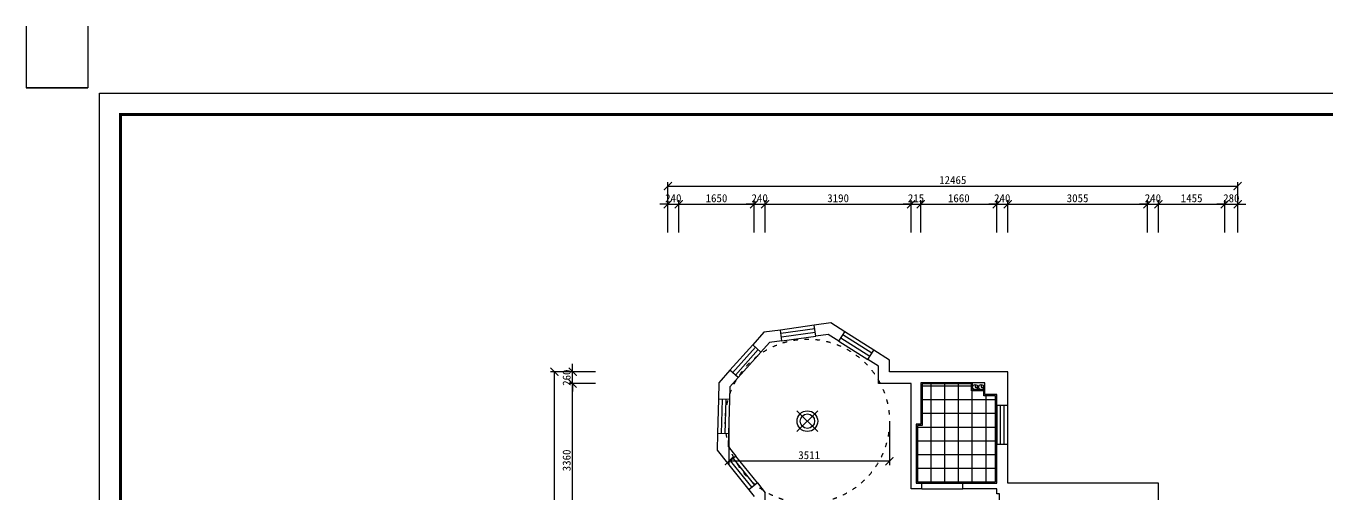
# Model space of a CAD drawing. Header units: millimetres. Extents: x -1705246 to 222838, y -3231245 to 126310.
# Drawn here: x 54770 to 83225, y 8510 to 18750 of the extents above; entities that cross this region are included whole.
import ezdxf

# ---------------------------------------------------------------- set-up
doc = ezdxf.new("R2010")
doc.units = ezdxf.units.MM
doc.header["$PDMODE"] = 35
doc.linetypes.add('ACAD_ISO03W100', pattern=[30, 12, -18])
for name, color, linetype in [('0-01图框模板说明', 2, 'Continuous'), ('0-02图框细线', 136, 'Continuous'), ('250', 250, 'Continuous'), ('天花', 2, 'Continuous')]:
    doc.layers.add(name, color=color, linetype=linetype)
doc.layers.add('Z not print', color=8, linetype='Continuous', plot=False)
doc.styles.get("Standard").update_dxf_attribs({"font": ''})
doc.styles.get('Standard').set_extended_font_data('SimSun')
doc.dimstyles.new('ISO-25', dxfattribs={"dimscale": 70, "dimtxt": 2.5, "dimasz": 2.5, "dimexe": 1.25, "dimexo": 0.625, "dimtad": 1, "dimdec": 0, "dimtxsty": 'Standard', "dimblk": 'ARCHTICK', "dimcen": 2.5, "dimclrd": 251, "dimclre": 251, "dimclrt": 3, "dimadec": 0, "dimazin": 0, "dimtfac": 1, "dimtdec": 0, "dimtix": 1, "dimtmove": 2, "dimatfit": 3, "dimfxl": 1, "dimarcsym": 0})

# ---------------------------------------------------------------- blocks, each defined once
blk = doc.blocks.new('_ArchTick')
at = {"color": 0, "linetype": 'ByBlock', "const_width": 0.15}
blk.add_lwpolyline([(-0.5, -0.5), (0.5, 0.5)], dxfattribs=at)
blk = doc.blocks.new('*D841')
at = {"color": 251, "lineweight": -2}
for p, q in [((67229, 10925), (66639, 10925)), ((66726, 7565), (66726, 10925)), ((67229, 7565), (66639, 7565))]:
    blk.add_line(p, q, dxfattribs=at)
at = {"layer": 'Defpoints', "color": 0}
for p in [(66726, 10925), (67273, 10925), (67273, 7565)]:
    blk.add_point(p, dxfattribs=at)
at = {"color": 251, "lineweight": -2, "xscale": 175, "yscale": 175, "zscale": 175}
for p, rotation in [((66726, 10925), 90), ((66726, 7565), 270)]:
    blk.add_blockref('_ArchTick', p, dxfattribs=dict(at, rotation=rotation))
at = {"color": 3, "insert": (66595, 9245), "char_height": 175, "attachment_point": 5, "rotation": 90}
blk.add_mtext('3360', dxfattribs=at)
blk = doc.blocks.new('*D842')
at = {"color": 251, "lineweight": -2}
for p, q in [((67229, 11185), (66639, 11185)), ((66726, 11185), (66726, 11360)), ((66726, 10925), (66726, 11185)), ((67229, 10925), (66639, 10925)), ((66726, 10925), (66726, 10750))]:
    blk.add_line(p, q, dxfattribs=at)
at = {"layer": 'Defpoints', "color": 0}
for p in [(66726, 11185), (67273, 11185), (67273, 10925)]:
    blk.add_point(p, dxfattribs=at)
at = {"color": 251, "lineweight": -2, "xscale": 175, "yscale": 175, "zscale": 175}
for p, rotation in [((66726, 11185), 270), ((66726, 10925), 90)]:
    blk.add_blockref('_ArchTick', p, dxfattribs=dict(at, rotation=rotation))
at = {"color": 3, "insert": (66595, 11055), "char_height": 175, "attachment_point": 5, "rotation": 90}
blk.add_mtext('260', dxfattribs=at)
blk = doc.blocks.new('*D863')
at = {"color": 251, "lineweight": -2}
for p, q in [((68807, 14850), (68632, 14850)), ((68807, 14230), (68807, 14938)), ((68807, 14850), (69047, 14850)), ((69047, 14230), (69047, 14938)), ((69047, 14850), (69222, 14850))]:
    blk.add_line(p, q, dxfattribs=at)
at = {"layer": 'Defpoints', "color": 0}
for p in [(69047, 14850), (68807, 14186), (69047, 14186)]:
    blk.add_point(p, dxfattribs=at)
at = {"color": 251, "lineweight": -2, "xscale": 175, "yscale": 175, "zscale": 175}
blk.add_blockref('_ArchTick', (68807, 14850), dxfattribs=at)
at = {"color": 251, "lineweight": -2, "xscale": 175, "yscale": 175, "zscale": 175, "rotation": 180}
blk.add_blockref('_ArchTick', (69047, 14850), dxfattribs=at)
at = {"color": 3, "insert": (68927, 14981), "char_height": 175, "attachment_point": 5}
blk.add_mtext('240', dxfattribs=at)
blk = doc.blocks.new('*D864')
at = {"color": 251, "lineweight": -2}
for p, q in [((69047, 14230), (69047, 14938)), ((69047, 14850), (70697, 14850)), ((70697, 14230), (70697, 14938))]:
    blk.add_line(p, q, dxfattribs=at)
at = {"layer": 'Defpoints', "color": 0}
for p in [(70697, 14850), (69047, 14186), (70697, 14186)]:
    blk.add_point(p, dxfattribs=at)
at = {"color": 251, "lineweight": -2, "xscale": 175, "yscale": 175, "zscale": 175, "rotation": 180}
blk.add_blockref('_ArchTick', (69047, 14850), dxfattribs=at)
at = {"color": 251, "lineweight": -2, "xscale": 175, "yscale": 175, "zscale": 175}
blk.add_blockref('_ArchTick', (70697, 14850), dxfattribs=at)
at = {"color": 3, "insert": (69872, 14981), "char_height": 175, "attachment_point": 5}
blk.add_mtext('1650', dxfattribs=at)
blk = doc.blocks.new('*D865')
at = {"color": 251, "lineweight": -2}
for p, q in [((70697, 14850), (70522, 14850)), ((70697, 14230), (70697, 14938)), ((70697, 14850), (70937, 14850)), ((70937, 14230), (70937, 14938)), ((70937, 14850), (71112, 14850))]:
    blk.add_line(p, q, dxfattribs=at)
at = {"layer": 'Defpoints', "color": 0}
for p in [(70937, 14850), (70697, 14186), (70937, 14186)]:
    blk.add_point(p, dxfattribs=at)
at = {"color": 251, "lineweight": -2, "xscale": 175, "yscale": 175, "zscale": 175}
blk.add_blockref('_ArchTick', (70697, 14850), dxfattribs=at)
at = {"color": 251, "lineweight": -2, "xscale": 175, "yscale": 175, "zscale": 175, "rotation": 180}
blk.add_blockref('_ArchTick', (70937, 14850), dxfattribs=at)
at = {"color": 3, "insert": (70817, 14981), "char_height": 175, "attachment_point": 5}
blk.add_mtext('240', dxfattribs=at)
blk = doc.blocks.new('*D866')
at = {"color": 251, "lineweight": -2}
for p, q in [((70937, 14230), (70937, 14938)), ((70937, 14850), (74127, 14850)), ((74127, 14230), (74127, 14938))]:
    blk.add_line(p, q, dxfattribs=at)
at = {"layer": 'Defpoints', "color": 0}
for p in [(74127, 14850), (70937, 14186), (74127, 14186)]:
    blk.add_point(p, dxfattribs=at)
at = {"color": 251, "lineweight": -2, "xscale": 175, "yscale": 175, "zscale": 175, "rotation": 180}
blk.add_blockref('_ArchTick', (70937, 14850), dxfattribs=at)
at = {"color": 251, "lineweight": -2, "xscale": 175, "yscale": 175, "zscale": 175}
blk.add_blockref('_ArchTick', (74127, 14850), dxfattribs=at)
at = {"color": 3, "insert": (72532, 14981), "char_height": 175, "attachment_point": 5}
blk.add_mtext('3190', dxfattribs=at)
blk = doc.blocks.new('*D867')
at = {"color": 251, "lineweight": -2}
for p, q in [((74127, 14850), (73952, 14850)), ((74127, 14230), (74127, 14938)), ((74127, 14850), (74342, 14850)), ((74342, 14230), (74342, 14938)), ((74342, 14850), (74517, 14850))]:
    blk.add_line(p, q, dxfattribs=at)
at = {"layer": 'Defpoints', "color": 0}
for p in [(74342, 14850), (74127, 14186), (74342, 14186)]:
    blk.add_point(p, dxfattribs=at)
at = {"color": 251, "lineweight": -2, "xscale": 175, "yscale": 175, "zscale": 175}
blk.add_blockref('_ArchTick', (74127, 14850), dxfattribs=at)
at = {"color": 251, "lineweight": -2, "xscale": 175, "yscale": 175, "zscale": 175, "rotation": 180}
blk.add_blockref('_ArchTick', (74342, 14850), dxfattribs=at)
at = {"color": 3, "insert": (74235, 14981), "char_height": 175, "attachment_point": 5}
blk.add_mtext('215', dxfattribs=at)
blk = doc.blocks.new('*D868')
at = {"color": 251, "lineweight": -2}
for p, q in [((74342, 14230), (74342, 14938)), ((74342, 14850), (76002, 14850)), ((76002, 14230), (76002, 14938))]:
    blk.add_line(p, q, dxfattribs=at)
at = {"layer": 'Defpoints', "color": 0}
for p in [(76002, 14850), (74342, 14186), (76002, 14186)]:
    blk.add_point(p, dxfattribs=at)
at = {"color": 251, "lineweight": -2, "xscale": 175, "yscale": 175, "zscale": 175, "rotation": 180}
blk.add_blockref('_ArchTick', (74342, 14850), dxfattribs=at)
at = {"color": 251, "lineweight": -2, "xscale": 175, "yscale": 175, "zscale": 175}
blk.add_blockref('_ArchTick', (76002, 14850), dxfattribs=at)
at = {"color": 3, "insert": (75172, 14981), "char_height": 175, "attachment_point": 5}
blk.add_mtext('1660', dxfattribs=at)
blk = doc.blocks.new('*D869')
at = {"color": 251, "lineweight": -2}
for p, q in [((76002, 14850), (75827, 14850)), ((76002, 14230), (76002, 14938)), ((76002, 14850), (76242, 14850)), ((76242, 14230), (76242, 14938)), ((76242, 14850), (76417, 14850))]:
    blk.add_line(p, q, dxfattribs=at)
at = {"layer": 'Defpoints', "color": 0}
for p in [(76242, 14850), (76002, 14186), (76242, 14186)]:
    blk.add_point(p, dxfattribs=at)
at = {"color": 251, "lineweight": -2, "xscale": 175, "yscale": 175, "zscale": 175}
blk.add_blockref('_ArchTick', (76002, 14850), dxfattribs=at)
at = {"color": 251, "lineweight": -2, "xscale": 175, "yscale": 175, "zscale": 175, "rotation": 180}
blk.add_blockref('_ArchTick', (76242, 14850), dxfattribs=at)
at = {"color": 3, "insert": (76122, 14981), "char_height": 175, "attachment_point": 5}
blk.add_mtext('240', dxfattribs=at)
blk = doc.blocks.new('*D870')
at = {"color": 251, "lineweight": -2}
for p, q in [((76242, 14230), (76242, 14938)), ((76242, 14850), (79297, 14850)), ((79297, 14230), (79297, 14938))]:
    blk.add_line(p, q, dxfattribs=at)
at = {"layer": 'Defpoints', "color": 0}
for p in [(79297, 14850), (76242, 14186), (79297, 14186)]:
    blk.add_point(p, dxfattribs=at)
at = {"color": 251, "lineweight": -2, "xscale": 175, "yscale": 175, "zscale": 175, "rotation": 180}
blk.add_blockref('_ArchTick', (76242, 14850), dxfattribs=at)
at = {"color": 251, "lineweight": -2, "xscale": 175, "yscale": 175, "zscale": 175}
blk.add_blockref('_ArchTick', (79297, 14850), dxfattribs=at)
at = {"color": 3, "insert": (77770, 14981), "char_height": 175, "attachment_point": 5}
blk.add_mtext('3055', dxfattribs=at)
blk = doc.blocks.new('*D871')
at = {"color": 251, "lineweight": -2}
for p, q in [((79297, 14850), (79122, 14850)), ((79297, 14230), (79297, 14938)), ((79297, 14850), (79537, 14850)), ((79537, 14230), (79537, 14938)), ((79537, 14850), (79712, 14850))]:
    blk.add_line(p, q, dxfattribs=at)
at = {"layer": 'Defpoints', "color": 0}
for p in [(79537, 14850), (79297, 14186), (79537, 14186)]:
    blk.add_point(p, dxfattribs=at)
at = {"color": 251, "lineweight": -2, "xscale": 175, "yscale": 175, "zscale": 175}
blk.add_blockref('_ArchTick', (79297, 14850), dxfattribs=at)
at = {"color": 251, "lineweight": -2, "xscale": 175, "yscale": 175, "zscale": 175, "rotation": 180}
blk.add_blockref('_ArchTick', (79537, 14850), dxfattribs=at)
at = {"color": 3, "insert": (79417, 14981), "char_height": 175, "attachment_point": 5}
blk.add_mtext('240', dxfattribs=at)
blk = doc.blocks.new('*D872')
at = {"color": 251, "lineweight": -2}
for p, q in [((79537, 14230), (79537, 14938)), ((79537, 14850), (80992, 14850)), ((80992, 14230), (80992, 14938))]:
    blk.add_line(p, q, dxfattribs=at)
at = {"layer": 'Defpoints', "color": 0}
for p in [(80992, 14850), (79537, 14186), (80992, 14186)]:
    blk.add_point(p, dxfattribs=at)
at = {"color": 251, "lineweight": -2, "xscale": 175, "yscale": 175, "zscale": 175, "rotation": 180}
blk.add_blockref('_ArchTick', (79537, 14850), dxfattribs=at)
at = {"color": 251, "lineweight": -2, "xscale": 175, "yscale": 175, "zscale": 175}
blk.add_blockref('_ArchTick', (80992, 14850), dxfattribs=at)
at = {"color": 3, "insert": (80265, 14981), "char_height": 175, "attachment_point": 5}
blk.add_mtext('1455', dxfattribs=at)
blk = doc.blocks.new('*D873')
at = {"color": 251, "lineweight": -2}
for p, q in [((80992, 14850), (80817, 14850)), ((80992, 14230), (80992, 14938)), ((80992, 14850), (81272, 14850)), ((81272, 14230), (81272, 14938)), ((81272, 14850), (81447, 14850))]:
    blk.add_line(p, q, dxfattribs=at)
at = {"layer": 'Defpoints', "color": 0}
for p in [(81272, 14850), (80992, 14186), (81272, 14186)]:
    blk.add_point(p, dxfattribs=at)
at = {"color": 251, "lineweight": -2, "xscale": 175, "yscale": 175, "zscale": 175}
blk.add_blockref('_ArchTick', (80992, 14850), dxfattribs=at)
at = {"color": 251, "lineweight": -2, "xscale": 175, "yscale": 175, "zscale": 175, "rotation": 180}
blk.add_blockref('_ArchTick', (81272, 14850), dxfattribs=at)
at = {"color": 3, "insert": (81132, 14981), "char_height": 175, "attachment_point": 5}
blk.add_mtext('280', dxfattribs=at)
blk = doc.blocks.new('*D875')
at = {"color": 251, "lineweight": -2}
for p, q in [((66682, 11185), (66242, 11185)), ((66330, -3175), (66330, 11185)), ((66682, -3175), (66242, -3175))]:
    blk.add_line(p, q, dxfattribs=at)
at = {"layer": 'Defpoints', "color": 0}
for p in [(66330, 11185), (66726, 11185), (66726, -3175)]:
    blk.add_point(p, dxfattribs=at)
at = {"color": 251, "lineweight": -2, "xscale": 175, "yscale": 175, "zscale": 175}
for p, rotation in [((66330, 11185), 90), ((66330, -3175), 270)]:
    blk.add_blockref('_ArchTick', p, dxfattribs=dict(at, rotation=rotation))
at = {"color": 3, "insert": (66198, 4005), "char_height": 175, "attachment_point": 5, "rotation": 90}
blk.add_mtext('14360', dxfattribs=at)
blk = doc.blocks.new('*D876')
at = {"color": 251, "lineweight": -2}
for p, q in [((68807, 14894), (68807, 15335)), ((68807, 15247), (81272, 15247)), ((81272, 14894), (81272, 15335))]:
    blk.add_line(p, q, dxfattribs=at)
at = {"layer": 'Defpoints', "color": 0}
for p in [(81272, 15247), (68807, 14850), (81272, 14850)]:
    blk.add_point(p, dxfattribs=at)
at = {"color": 251, "lineweight": -2, "xscale": 175, "yscale": 175, "zscale": 175, "rotation": 180}
blk.add_blockref('_ArchTick', (68807, 15247), dxfattribs=at)
at = {"color": 251, "lineweight": -2, "xscale": 175, "yscale": 175, "zscale": 175}
blk.add_blockref('_ArchTick', (81272, 15247), dxfattribs=at)
at = {"color": 3, "insert": (75040, 15378), "char_height": 175, "attachment_point": 5}
blk.add_mtext('12465', dxfattribs=at)
blk = doc.blocks.new('adsdw33434')
at = {"layer": '天花', "color": 1}
for p, q in [((-382, 382), (382, -382)), ((382, 382), (-382, -382))]:
    blk.add_line(p, q, dxfattribs=at)
for radius in [377, 264]:
    blk.add_circle((0, 0), radius, dxfattribs=at)
blk = doc.blocks.new('*D878')
at = {"color": 251, "lineweight": -2}
for p, q in [((70144, 10152), (70144, 9140)), ((73655, 10060), (73655, 9140)), ((73655, 9228), (70144, 9228))]:
    blk.add_line(p, q, dxfattribs=at)
at = {"layer": 'Defpoints', "color": 0}
for p in [(70144, 10195), (73655, 10103), (70144, 9228)]:
    blk.add_point(p, dxfattribs=at)
at = {"color": 251, "lineweight": -2, "xscale": 175, "yscale": 175, "zscale": 175, "rotation": 180}
blk.add_blockref('_ArchTick', (70144, 9228), dxfattribs=at)
at = {"color": 251, "lineweight": -2, "xscale": 175, "yscale": 175, "zscale": 175}
blk.add_blockref('_ArchTick', (73655, 9228), dxfattribs=at)
at = {"color": 3, "insert": (71899, 9359), "char_height": 175, "attachment_point": 5}
blk.add_mtext('3511', dxfattribs=at)

msp = doc.modelspace()

# ---------------------------------------------------------------- hatches: boundary and pattern name
h = msp.add_hatch()
h.set_pattern_fill('_USER', color=250, scale=300, style=0, double=1, pattern_type=0)
h.set_pattern_definition([(0, (74267.23, 8775.02), (0, 300), []), (90, (74267.23, 8775.02), (-300, 2e-14), [])])
h.paths.add_polyline_path([(75977.2, 10445), (75977.2, 10660), (75717.2, 10660), (75717.2, 10770), (75447.2, 10770), (75447.2, 10920), (74367.2, 10920), (74367.2, 10010), (74267.2, 10010), (74267.2, 8775), (74362.2, 8775), (75262.2, 8775), (75977.2, 8775), (75977.2, 9600)])

# ---------------------------------------------------------------- linework, layer by layer
for p, q in [((72371.8, 12251.5), (72011.4, 12201.3)), ((72679.1, 12056.7), (72371.8, 12251.5)), ((70908.2, 12047.6), (70665.7, 11776.3)), ((71268.6, 12097.8), (70908.2, 12047.6)), ((71301.7, 11860.1), (71268.6, 12097.8)), ((72044.5, 11963.6), (72011.4, 12201.3)), ((72317.7, 12001.6), (72044.5, 11963.6)), ((72550.7, 11854), (72317.7, 12001.6)), ((72550.7, 11854), (72679.1, 12056.7)), ((70844.7, 11616.4), (70665.7, 11776.3)), ((71028.5, 11822.1), (70844.7, 11616.4)), ((71301.7, 11860.1), (71028.5, 11822.1)), ((73184.2, 11452.6), (73312.7, 11655.4)), ((73417.2, 11305), (73184.2, 11452.6)), ((73657.2, 11437.1), (73312.7, 11655.4)), ((73657.2, 11185), (73657.2, 11437.1)), ((70166, 11217.1), (69923.5, 10945.8)), ((70344.9, 11057.2), (70166, 11217.1)), ((73417.2, 10925), (73417.2, 11305)), ((76242.2, 11185), (73657.2, 11185)), ((76242.2, 10445), (76242.2, 11185)), ((69923.5, 10945.8), (69914, 10582.1)), ((70161.1, 10851.5), (70153.9, 10575.8)), ((70344.9, 11057.2), (70161.1, 10851.5)), ((74127.2, 10925), (73417.2, 10925)), ((74127.2, 8625), (74127.2, 10925)), ((75742.2, 10945), (74342.2, 10945)), ((74342.2, 10945), (74342.2, 10035)), ((75472.2, 10795), (75472.2, 10945)), ((75742.2, 10685), (75742.2, 10945)), ((70153.9, 10575.8), (69914, 10582.1)), ((75472.2, 10795), (75742.2, 10795)), ((76002.2, 10685), (75742.2, 10685)), ((76002.2, 10445), (76002.2, 10685)), ((76242.2, 10445), (76002.2, 10445)), ((74342.2, 10035), (74242.2, 10035)), ((74242.2, 10035), (74242.2, 8750)), ((69894.3, 9832.3), (69884.8, 9468.8)), ((70134.2, 9826.1), (69894.3, 9832.3)), ((70134.2, 9826.1), (70127, 9550.3)), ((69884.8, 9468.8), (70110.4, 9187.2)), ((70127, 9550.3), (70297.7, 9337.2)), ((76002.2, 8750), (76002.2, 9600)), ((76002.2, 9600), (76242.2, 9600)), ((76242.2, 8745), (76242.2, 9600)), ((70297.7, 9337.2), (70110.4, 9187.2)), ((70766.5, 8751.8), (70579.2, 8601.8)), ((70579.2, 8601.8), (70697.2, 8454.4)), ((70766.5, 8751.8), (70937.2, 8538.7)), ((70937.2, 7565), (70937.2, 8538.7)), ((74362.2, 8625), (74127.2, 8625)), ((74362.2, 8750), (74242.2, 8750)), ((74362.2, 8625), (74362.2, 8750)), ((75262.2, 8625), (75262.2, 8750)), ((75262.2, 8750), (76002.2, 8750)), ((76002.2, 8625), (75262.2, 8625)), ((76002.2, 8515), (76002.2, 8625)), ((79537.2, 8745), (76242.2, 8745)), ((79537.2, 7995), (79537.2, 8745)), ((76062.2, 8515), (76002.2, 8515)), ((76062.2, 7565), (76062.2, 8515))]:
    msp.add_line(p, q)
at = {"color": 250}
for p, q in [((72011.4, 12201.3), (71268.6, 12097.8)), ((71301.7, 11860.1), (72044.5, 11963.6)), ((73312.7, 11655.4), (72679.1, 12056.7)), ((70665.7, 11776.3), (70166, 11217.1)), ((72550.7, 11854), (73184.2, 11452.6)), ((70844.7, 11616.4), (70344.9, 11057.2)), ((69914, 10582.1), (69894.3, 9832.3)), ((70153.9, 10575.8), (70134.2, 9826.1)), ((76002.2, 10445), (76002.2, 9600)), ((76242.2, 9600), (76242.2, 10445)), ((70110.4, 9187.2), (70579.2, 8601.8)), ((70766.5, 8751.8), (70297.7, 9337.2)), ((74362.2, 8750), (75262.2, 8750)), ((74362.2, 8625), (75262.2, 8625))]:
    msp.add_line(p, q, dxfattribs=at)
at = {"color": 1}
for p, q in [((72022.4, 12122), (71279.6, 12018.6)), ((72033.5, 12042.8), (71290.6, 11939.3)), ((73269.9, 11587.8), (72636.3, 11989.2)), ((70725.4, 11723), (70225.6, 11163.8)), ((70785, 11669.7), (70285.3, 11110.5)), ((73227, 11520.2), (72593.5, 11921.6)), ((69993.9, 10580), (69974.3, 9830.2)), ((70073.9, 10577.9), (70054.2, 9828.2)), ((76082.2, 9600), (76082.2, 10445)), ((76162.2, 9600), (76162.2, 10445)), ((70172.8, 9237.2), (70641.6, 8651.8)), ((70235.2, 9287.2), (70704.1, 8701.8))]:
    msp.add_line(p, q, dxfattribs=at)
at = {"color": 2}
msp.add_lwpolyline([(76002.2, 10445), (76002.2, 10685), (75742.2, 10685), (75742.2, 10795), (75472.2, 10795), (75472.2, 10945), (74342.2, 10945), (74342.2, 10035), (74242.2, 10035), (74242.2, 8750), (74362.2, 8750), (75262.2, 8750), (76002.2, 8750), (76002.2, 9600)], close=True, dxfattribs=at)
at = {"color": 1}
msp.add_lwpolyline([(75977.2, 10445), (75977.2, 10660), (75717.2, 10660), (75717.2, 10770), (75447.2, 10770), (75447.2, 10920), (74367.2, 10920), (74367.2, 10010), (74267.2, 10010), (74267.2, 8775), (74362.2, 8775), (75262.2, 8775), (75977.2, 8775), (75977.2, 9600)], close=True, dxfattribs=at)
at = {"color": 250}
for points in [[(75527.2, 10905), (75527.2, 10850), (75582.2, 10850)], [(75662.4, 10905), (75662.4, 10850), (75717.4, 10850)]]:
    msp.add_lwpolyline(points, dxfattribs=at)
at = {"color": 8, "linetype": 'ACAD_ISO03W100', "ltscale": 8}
msp.add_circle((71859.5, 10103.3), 1795.3, dxfattribs=at)
at = {"color": 8}
for centre in [(75527.2, 10850), (75662.4, 10850)]:
    msp.add_circle(centre, 55, dxfattribs=at)
at = {"layer": '0-01图框模板说明', "color": 2, "const_width": 66.9}
msp.add_lwpolyline([(94720.2, 16815.6), (94720.2, -9703.2), (56836.2, -9703.2), (56836.2, 16815.6)], close=True, dxfattribs=at)
at = {"layer": '0-02图框细线'}
msp.add_lwpolyline([(95182.2, 17277.6), (95182.2, -10165.2), (56374.2, -10165.2), (56374.2, 17277.6)], close=True, dxfattribs=at)
at = {"layer": 'Z not print', "color": 5}
for points in [[(54769.7, 18749.8), (54769.7, 17400.4), (56119.1, 17400.4)], [(56119.1, 18749.8), (56119.1, 17400.4), (54769.7, 17400.4)]]:
    msp.add_lwpolyline(points, dxfattribs=at)

# ---------------------------------------------------------------- block references
at = {"layer": '250', "color": 251, "xscale": 0.5999999999912689, "yscale": 0.5999999999767169, "zscale": 0.6000000000000001}
msp.add_blockref('adsdw33434', (71859.5, 10103.3), dxfattribs=at)

# ---------------------------------------------------------------- dimensions: what is measured, and where the dimension line sits
at = {"color": 0}
dim = msp.add_linear_dim(base=(81272.2, 15247), p1=(68807.2, 14850.1), p2=(81272.2, 14850.1), dimstyle='ISO-25', dxfattribs=at)
dim.commit()
dim.dimension.update_dxf_attribs({"geometry": '*D876', "text_midpoint": (75039.7, 15378.3)})
for base, p1, p2, picture, middle in [((69047.2, 14850.1), (68807.2, 14186.2), (69047.2, 14186.2), '*D863', (68927.2, 14981.3)), ((70697.2, 14850.1), (69047.2, 14186.2), (70697.2, 14186.2), '*D864', (69872.2, 14981.3)), ((70937.2, 14850.1), (70697.2, 14186.2), (70937.2, 14186.2), '*D865', (70817.2, 14981.3)), ((74127.2, 14850.1), (70937.2, 14186.2), (74127.2, 14186.2), '*D866', (72532.2, 14981.3)), ((74342.2, 14850.1), (74127.2, 14186.2), (74342.2, 14186.2), '*D867', (74234.7, 14981.3)), ((76002.2, 14850.1), (74342.2, 14186.2), (76002.2, 14186.2), '*D868', (75172.2, 14981.3)), ((76242.2, 14850.1), (76002.2, 14186.2), (76242.2, 14186.2), '*D869', (76122.2, 14981.3)), ((79297.2, 14850.1), (76242.2, 14186.2), (79297.2, 14186.2), '*D870', (77769.7, 14981.3)), ((79537.2, 14850.1), (79297.2, 14186.2), (79537.2, 14186.2), '*D871', (79417.2, 14981.3)), ((80992.2, 14850.1), (79537.2, 14186.2), (80992.2, 14186.2), '*D872', (80264.7, 14981.3)), ((81272.2, 14850.1), (80992.2, 14186.2), (81272.2, 14186.2), '*D873', (81132.2, 14981.3))]:
    dim = msp.add_linear_dim(base=base, p1=p1, p2=p2, dimstyle='ISO-25')
    dim.commit()
    dim.dimension.update_dxf_attribs({"geometry": picture, "text_midpoint": middle})
dim = msp.add_linear_dim(base=(66329.7, 11185), p1=(66726.2, -3175), p2=(66726.2, 11185), angle=90, dimstyle='ISO-25', dxfattribs=at)
dim.commit()
dim.dimension.update_dxf_attribs({"geometry": '*D875', "text_midpoint": (66198.4, 4005)})
for base, p1, p2, picture, middle in [((66726.2, 11185), (67273.2, 10925), (67273.2, 11185), '*D842', (66595, 11055)), ((66726.2, 10925), (67273.2, 7565), (67273.2, 10925), '*D841', (66595, 9245))]:
    dim = msp.add_linear_dim(base=base, p1=p1, p2=p2, angle=270, dimstyle='ISO-25')
    dim.commit()
    dim.dimension.update_dxf_attribs({"geometry": picture, "text_midpoint": middle})
at = {"color": 1}
dim = msp.add_linear_dim(base=(70143.9, 9227.8), p1=(73654.8, 10103.3), p2=(70143.9, 10195.4), dimstyle='ISO-25', dxfattribs=at)
dim.commit()
dim.dimension.update_dxf_attribs({"geometry": '*D878', "text_midpoint": (71899.4, 9359)})

doc.saveas('drawing.dxf')
